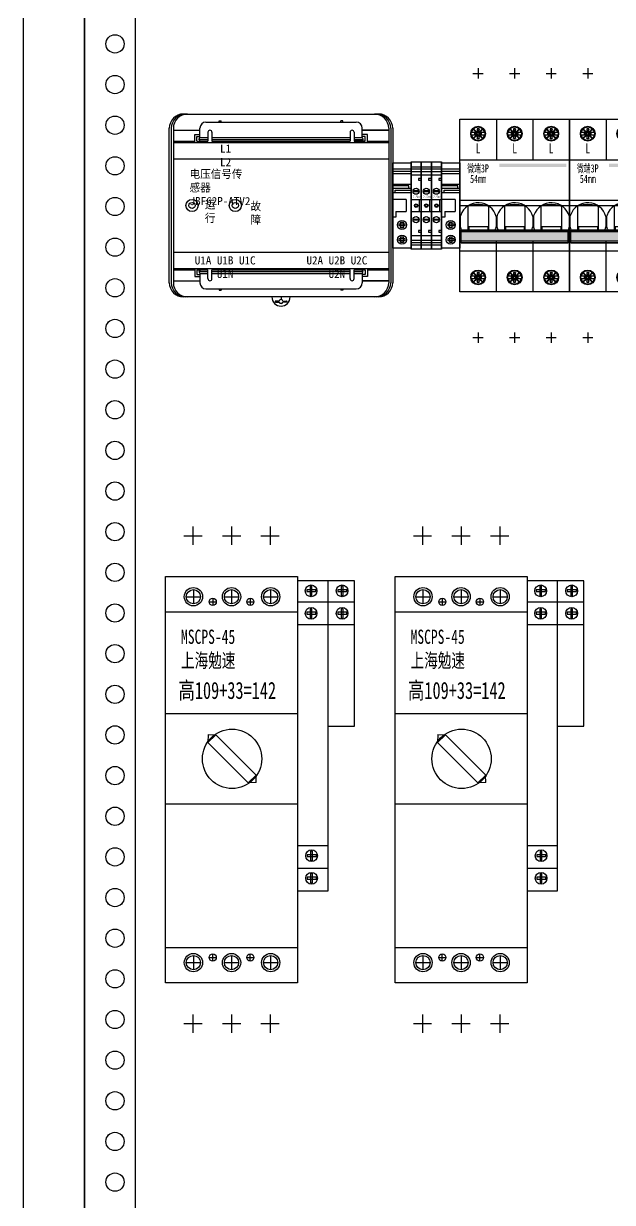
# Model space of a CAD drawing. Extents: x 1629190 to 1629790, y 398012 to 400212.
# Drawn here: x 1629190 to 1629480, y 398597 to 399177 of the extents above; entities that cross this region are included whole.
import ezdxf
from ezdxf.enums import TextEntityAlignment as Align

# ---------------------------------------------------------------- set-up
doc = ezdxf.new("R2010")
doc.units = 0
doc.header["$MEASUREMENT"] = 0
for name, color, linetype in [('EQUIP-插座', 3, 'Continuous'), ('LY-JS-BJ', 7, 'Continuous'), ('LY-JS-YQJ', 7, 'Continuous'), ('布置图', 20, 'Continuous'), ('注释', 1, 'Continuous')]:
    doc.layers.add(name, color=color, linetype=linetype)
doc.layers.add('LY-二次控制图', color=7, linetype='Continuous', lineweight=18)
doc.styles.add('-宋体', font='', dxfattribs={"width": 0.65})
doc.styles.add('LY-SJ-元器件', font='', dxfattribs={"width": 0.6, "height": 4})
doc.styles.get('-宋体').set_extended_font_data('NSimSun')
doc.styles.get('LY-SJ-元器件').set_extended_font_data('SimSun')

# ---------------------------------------------------------------- blocks, each defined once
blk = doc.blocks.new('A$C621cb95d')
at = {"color": 0}
for p, q in [((93, -2.25), (65, -2.25)), ((10.25, -10), (17.25, -10)), ((13.75, -6.5), (13.75, -13.5)), ((29, -10), (36, -10)), ((32.5, -6.5), (32.5, -13.5)), ((48.25, -10), (55.25, -10)), ((51.75, -6.5), (51.75, -13.5)), ((65, -12.5), (93, -12.5)), ((0, -17.5), (65, -17.5)), ((65, -23.58), (93, -23.58)), ((0, -67.5), (65, -67.5)), ((21.04, -77.83), (20.87, -81.76)), ((21.04, -77.83), (24.76, -77.87)), ((44.67, -101.44), (44.6, -97.71)), ((44.67, -101.44), (40.74, -101.63)), ((65, -112), (0, -112)), ((65, -132.31), (80, -132.31)), ((65, -143.49), (80, -143.49)), ((0, -182.5), (65, -182.5)), ((10.25, -190), (17.25, -190)), ((13.75, -186.5), (13.75, -193.5)), ((29, -190), (36, -190)), ((32.5, -186.5), (32.5, -193.5)), ((48.25, -190), (55.25, -190)), ((51.75, -186.5), (51.75, -193.5))]:
    blk.add_line(p, q, dxfattribs=at)
at = {"color": 1}
for p, q in [((23.25, -10.9), (23.25, -14.1)), ((41.75, -10.9), (41.75, -14.1)), ((21.65, -12.5), (24.85, -12.5)), ((40.15, -12.5), (43.35, -12.5)), ((21.65, -187.5), (24.85, -187.5)), ((23.25, -189.1), (23.25, -185.9)), ((40.15, -187.5), (43.35, -187.5)), ((41.75, -189.1), (41.75, -185.9))]:
    blk.add_line(p, q, dxfattribs=at)
at = {"color": 0}
for points in [[(0, 0), (65, 0), (65, -200), (0, -200)], [(72.11, -9.39), (72.11, -4.81), (71.22, -4.81), (71.22, -9.39)], [(87.38, -9.39), (87.38, -4.81), (86.48, -4.81), (86.48, -9.39)], [(69.5, -7.47), (74.07, -7.47), (74.07, -6.58), (69.5, -6.58)], [(84.76, -7.47), (89.33, -7.47), (89.33, -6.58), (84.76, -6.58)], [(72.11, -20.46), (72.11, -15.89), (71.22, -15.89), (71.22, -20.46)], [(87.38, -20.46), (87.38, -15.89), (86.48, -15.89), (86.48, -20.46)], [(69.5, -18.55), (74.07, -18.55), (74.07, -17.66), (69.5, -17.66)], [(84.76, -18.55), (89.33, -18.55), (89.33, -17.66), (84.76, -17.66)], [(24.76, -77.87), (44.63, -97.74), (40.74, -101.63), (20.87, -81.76)], [(69.72, -137.81), (74.29, -137.81), (74.29, -136.91), (69.72, -136.91)], [(72.33, -139.72), (72.33, -135.15), (71.44, -135.15), (71.44, -139.72)], [(69.72, -148.88), (74.29, -148.88), (74.29, -147.99), (69.72, -147.99)], [(72.33, -150.79), (72.33, -146.22), (71.44, -146.22), (71.44, -150.79)]]:
    blk.add_lwpolyline(points, close=True, dxfattribs=at)
for points in [[(65, -154.68), (80, -154.68), (80, -2.25)], [(80, -73.75), (93, -73.75), (93, -2.25)]]:
    blk.add_lwpolyline(points, dxfattribs=at)
for centre, radius in [((13.75, -10), 4.5), ((32.5, -10), 4.5), ((51.75, -10), 4.5), ((71.68, -7.1), 2.89), ((86.94, -7.1), 2.89), ((13.75, -10), 3.5), ((32.5, -10), 3.5), ((51.75, -10), 3.5), ((71.68, -18.18), 2.89), ((86.94, -18.18), 2.89), ((32.75, -89.75), 14.59), ((71.9, -137.43), 2.89), ((71.9, -148.51), 2.89), ((13.75, -190), 4.5), ((32.5, -190), 4.5), ((51.75, -190), 4.5), ((13.75, -190), 3.5), ((32.5, -190), 3.5), ((51.75, -190), 3.5)]:
    blk.add_circle(centre, radius, dxfattribs=at)
at = {"layer": 'EQUIP-插座', "color": 1}
for p, q in [((13.5, 24.5), (13.5, 15.5)), ((32.5, 24.5), (32.5, 15.5)), ((51.5, 24.5), (51.5, 15.5)), ((9, 20), (18, 20)), ((28, 20), (37, 20)), ((47, 20), (56, 20)), ((9, -220), (18, -220)), ((13.5, -215.5), (13.5, -224.5)), ((28, -220), (37, -220)), ((32.5, -215.5), (32.5, -224.5)), ((47, -220), (56, -220)), ((51.5, -215.5), (51.5, -224.5))]:
    blk.add_line(p, q, dxfattribs=at)
at = {"layer": 'EQUIP-插座', "color": 4}
for centre in [(23.25, -12.5), (41.75, -12.5), (23.25, -187.5), (41.75, -187.5)]:
    blk.add_circle(centre, 1.75, dxfattribs=at)
at = {"color": 1, "style": '-宋体', "width": 0.7}
for s, height, p in [('MSCPS-45', 7, (7.64, -33.19)), ('上海勉速', 7, (7.64, -44.85)), ('高109+33=142', 8.4, (6.41, -60.28))]:
    blk.add_text(s, height=height, dxfattribs=at).set_placement(p)
blk = doc.blocks.new('KB0-MSCPS-45上海勉速-2024.1')
at = {"layer": '注释', "color": 6}
for centre in [(23.25, 192.5), (41.75, 192.5), (23.25, 17.5), (41.75, 17.5)]:
    blk.add_circle(centre, 1.75, dxfattribs=at)
at = {"color": 0}
blk.add_blockref('A$C621cb95d', (0, 205), dxfattribs=at)
blk = doc.blocks.new('端子堵头')
at = {"layer": 'LY-JS-YQJ'}
for p, q in [((0, 39.03), (9, 39.03)), ((0, 37.96), (9, 37.96)), ((0, 36.73), (9, 36.73)), ((0, 35), (0, 24)), ((9, 35), (9, 24)), ((0, 31.48), (9, 31.48)), ((7.97, 30.59), (0, 30.59)), ((0, 29.53), (9, 29.53)), ((7.97, 29.53), (7.97, 30.59)), ((9, 34.58), (9, 33.47)), ((0, 27.32), (9, 27.32)), ((6.66, 24), (0, 24)), ((1.25, 27.32), (1.25, 28.56)), ((1.25, 28.56), (9, 28.56)), ((6.66, 24), (6.66, 18)), ((1.59, 18), (1.59, 15.27)), ((1.59, 18), (6.66, 18)), ((1.59, 15.27), (0, 15.27))]:
    blk.add_line(p, q, dxfattribs=at)
for points in [[(0, 42), (9, 42), (9, 0), (0, 0)], [(3.2, 12.05), (6.01, 12.05), (6.01, 10.99), (3.2, 10.99)], [(5.06, 12.84), (5.06, 10.03), (3.99, 10.03), (3.99, 12.84)], [(3.2, 4.76), (6.01, 4.76), (6.01, 3.69), (3.2, 3.69)], [(5.13, 5.6), (5.13, 2.79), (4.06, 2.79), (4.06, 5.6)]]:
    blk.add_lwpolyline(points, close=True, dxfattribs=at)
for centre in [(4.54, 11.43), (4.54, 4.14)]:
    blk.add_circle(centre, 2.23, dxfattribs=at)
blk = doc.blocks.new('A$C63FD753C')
at = {"layer": 'LY-JS-YQJ'}
for p, q in [((9, 19.03), (14, 19.03)), ((9, 17.96), (14, 17.96)), ((14, 19.03), (19, 19.03)), ((14, 17.96), (19, 17.96)), ((9, 16.73), (14, 16.73)), ((14, 13.21), (12.66, 13.21)), ((12.66, 13.21), (12.66, 12.43)), ((12.66, 12.43), (14, 12.43)), ((14, 16.73), (19, 16.73)), ((19, 13.21), (17.66, 13.21)), ((17.66, 13.21), (17.66, 12.43)), ((17.66, 12.43), (19, 12.43)), ((9, 3), (14, 3)), ((13.07, 3), (13.07, -3)), ((14, 3), (19, 3)), ((18.07, 3), (18.07, -3)), ((9, -3), (14, -3)), ((14, -3), (19, -3)), ((9, -17.12), (14, -17.12)), ((14, -12.33), (12.66, -12.33)), ((12.66, -12.33), (12.66, -13.11)), ((12.66, -13.11), (14, -13.11)), ((14, -17.12), (19, -17.12)), ((19, -12.33), (17.66, -12.33)), ((17.66, -12.33), (17.66, -13.11)), ((17.66, -13.11), (19, -13.11)), ((9, -18.19), (14, -18.19)), ((9, -19.42), (14, -19.42)), ((14, -18.19), (19, -18.19)), ((14, -19.42), (19, -19.42))]:
    blk.add_line(p, q, dxfattribs=at)
at = {"layer": 'LY-JS-YQJ', "color": 30, "true_color": 0xf8991e}
for p, q in [((19, 19.03), (24, 19.03)), ((19, 17.96), (24, 17.96)), ((19, 16.73), (24, 16.73)), ((19, 12.43), (19, 11.32)), ((24, 13.21), (22.66, 13.21)), ((22.66, 13.21), (22.66, 12.43)), ((22.66, 12.43), (24, 12.43)), ((24, 12.43), (24, 11.32)), ((19, 3), (24, 3)), ((23.07, 3), (23.07, -3)), ((19, -3), (24, -3)), ((19, -17.12), (24, -17.12)), ((24, -12.33), (22.66, -12.33)), ((22.66, -12.33), (22.66, -13.11)), ((22.66, -13.11), (24, -13.11)), ((19, -18.19), (24, -18.19)), ((19, -19.42), (24, -19.42))]:
    blk.add_line(p, q, dxfattribs=at)
at = {"layer": 'LY-JS-YQJ'}
for points in [[(9, 21.5), (14, 21.5), (14, -21.5), (9, -21.5)], [(14, 21.5), (19, 21.5), (19, -21.5), (14, -21.5)], [(9, 15), (14, 15), (14, -15), (9, -15)], [(14, 15), (19, 15), (19, -15), (14, -15)], [(10.47, 7.3), (12.53, 7.3), (12.53, 6.79), (10.47, 6.79)], [(15.47, 7.3), (17.53, 7.3), (17.53, 6.79), (15.47, 6.79)], [(10.47, -6.71), (12.53, -6.71), (12.53, -7.23), (10.47, -7.23)], [(15.47, -6.71), (17.53, -6.71), (17.53, -7.23), (15.47, -7.23)]]:
    blk.add_lwpolyline(points, close=True, dxfattribs=at)
at = {"layer": 'LY-JS-YQJ', "color": 30, "true_color": 0xf8991e}
for points in [[(19, 21.5), (24, 21.5), (24, -21.5), (19, -21.5)], [(19, 15), (24, 15), (24, -15), (19, -15)], [(20.47, 7.3), (22.53, 7.3), (22.53, 6.79), (20.47, 6.79)], [(20.47, -6.71), (22.53, -6.71), (22.53, -7.23), (20.47, -7.23)]]:
    blk.add_lwpolyline(points, close=True, dxfattribs=at)
at = {"layer": 'LY-JS-YQJ'}
for centre, radius in [((11.5, 7), 1.5), ((16.5, 7), 1.5), ((11.52, -0.08), 0.879), ((11.52, -0.08), 0.879), ((11.52, -0.08), 0.59), ((16.52, -0.08), 0.879), ((16.52, -0.08), 0.879), ((16.52, -0.08), 0.59), ((11.5, -7), 1.5), ((16.5, -7), 1.5)]:
    blk.add_circle(centre, radius, dxfattribs=at)
at = {"layer": 'LY-JS-YQJ', "color": 30, "true_color": 0xf8991e}
for centre, radius in [((21.5, 7), 1.5), ((21.52, -0.08), 0.879), ((21.52, -0.08), 0.879), ((21.52, -0.08), 0.59), ((21.5, -7), 1.5)]:
    blk.add_circle(centre, radius, dxfattribs=at)
at = {"layer": 'LY-JS-YQJ', "lineweight": -3}
for p in [(0, -21), (24, -21)]:
    blk.add_blockref('端子堵头', p, dxfattribs=at)
at = {"layer": 'LY-JS-YQJ', "char_height": 1, "width": 2.5692, "attachment_point": 1}
for insert in [(9.91, 4.81), (14.91, 4.81)]:
    blk.add_mtext('2.5mm', dxfattribs=dict(at, insert=insert))
at = {"layer": 'LY-JS-YQJ', "color": 30, "true_color": 0xf8991e, "insert": (19.91, 4.81), "char_height": 1, "width": 2.5692, "attachment_point": 1}
blk.add_mtext('2.5mm', dxfattribs=at)
blk = doc.blocks.new('JBF62P-ATV2')
for p, q in [((7, 45), (103, 45)), ((18.07, 41), (92, 41)), ((24.5, 41.6), (25.5, 41.6)), ((24.5, 41), (24.5, 41.6)), ((24.5, 41.1), (25.5, 41.1)), ((24.5, 41), (24.5, 41.1)), ((25.5, 41), (25.5, 41.6)), ((25.5, 41), (25.5, 41.1)), ((85.5, 41.6), (84.5, 41.6)), ((84.5, 41), (84.5, 41.6)), ((85.5, 41), (85.5, 41.6)), ((0, -38), (0, 38)), ((1, 38), (1, -38)), ((2, 38), (2, -38)), ((2.07, 37), (15.07, 37)), ((2.07, 37), (15.07, 37)), ((12.5, 31), (12.5, 35)), ((12.5, 35), (15.07, 35)), ((15.07, 33.5), (15.07, 38)), ((19, 36), (19, 31.7)), ((21, 36), (21, 31.7)), ((89, 36), (89, 31.7)), ((91, 36), (91, 31.7)), ((97.5, 35), (94.93, 35)), ((95, 33.5), (95, 38)), ((95, 37), (108, 37)), ((108, 37), (95, 37)), ((97.5, 31), (97.5, 35)), ((108, 38), (108, -38)), ((109, 38), (109, -38)), ((110, 38), (110, -38)), ((2, 31.7), (12.5, 31.7)), ((2, 31), (108, 31)), ((13.5, 34), (15.07, 34)), ((13.5, 31.7), (13.5, 34)), ((13.5, 31.7), (19, 31.7)), ((14.57, 32.4), (15.07, 33.5)), ((15.07, 32.4), (14.57, 32.4)), ((15, 31), (15, 32.4)), ((15.07, 33.5), (19, 33.5)), ((15.07, 32.4), (19, 32.4)), ((21, 33.5), (89, 33.5)), ((21, 32.4), (89, 32.4)), ((21, 31.7), (89, 31.7)), ((91, 33.5), (95, 33.5)), ((91, 32.4), (95.5, 32.4)), ((91, 31.7), (96.5, 31.7)), ((96.5, 31.7), (91, 31.7)), ((96.5, 34), (94.93, 34)), ((95, 33.5), (95.5, 32.4)), ((95, 31), (95, 32.4)), ((96.5, 31.7), (96.5, 34)), ((97.5, 31.7), (108, 31.7)), ((2, 23), (108, 23)), ((2, -23), (108, -23)), ((2, -31), (108, -31)), ((2, -31.7), (12.5, -31.7)), ((12.5, -31), (12.5, -35)), ((13.5, -31.7), (19, -31.7)), ((13.5, -31.7), (13.5, -34)), ((13.5, -34), (15.07, -34)), ((15.07, -32.4), (14.57, -32.4)), ((14.57, -32.4), (15.07, -33.5)), ((15, -31), (15, -32.4)), ((15.07, -32.4), (19, -32.4)), ((15.07, -33.5), (19, -33.5)), ((15.07, -33.5), (15.07, -38)), ((19, -36), (19, -31.7)), ((21, -36), (21, -31.7)), ((21, -31.7), (89, -31.7)), ((21, -32.4), (89, -32.4)), ((21, -33.5), (89, -33.5)), ((89, -36), (89, -31.7)), ((96.5, -31.7), (91, -31.7)), ((91, -36), (91, -31.7)), ((91, -31.7), (96.5, -31.7)), ((91, -32.4), (95.5, -32.4)), ((91, -33.5), (95, -33.5)), ((96.5, -34), (94.93, -34)), ((95, -31), (95, -32.4)), ((95, -33.5), (95.5, -32.4)), ((95, -33.5), (95, -38)), ((96.5, -31.7), (96.5, -34)), ((97.5, -31), (97.5, -35)), ((97.5, -31.7), (108, -31.7)), ((2.07, -37), (15.07, -37)), ((2.07, -37), (15.07, -37)), ((12.5, -35), (15.07, -35)), ((97.5, -35), (94.93, -35)), ((108, -37), (95, -37)), ((95, -37), (108, -37)), ((103, -45), (7, -45)), ((18.07, -41), (92, -41)), ((24.5, -41), (24.5, -41.6)), ((24.5, -41.6), (25.5, -41.6)), ((25.5, -41), (25.5, -41.6)), ((55, -45), (55, -46.25)), ((84.5, -41), (84.5, -41.6)), ((85.5, -41.6), (84.5, -41.6)), ((85.5, -41), (85.5, -41.6)), ((54.03, -47), (52.3, -47)), ((52.3, -47.5), (54.03, -47.5)), ((55.97, -47), (57.7, -47)), ((57.7, -47.5), (55.97, -47.5))]:
    blk.add_line(p, q)
for centre, radius in [((11.2, 0), 3), ((11.2, 0), 1.5), ((32.5, 0), 3), ((32.5, 0), 1.5)]:
    blk.add_circle(centre, radius)
for centre, radius, start, end in [((7, 38), 7, 90, 180), ((8, 38), 7, 90, 180), ((9, 38), 7, 90, 180), ((18.07, 38), 3, 90, 180), ((92, 38), 3, 0, 90), ((101, 38), 7, 0, 90), ((102, 38), 7, 0, 90), ((103, 38), 7, 0, 90), ((20, 36), 1, 0, 180), ((90, 36), 1, 0, 180), ((7, -38), 7, 180, 270), ((8, -38), 7, 180, 270), ((9, -38), 7, 180, 270), ((18.07, -38), 3, 180, 270), ((20, -36), 1, 180, 0), ((90, -36), 1, 180, 0), ((92, -38), 3, 270, 0), ((101, -38), 7, 270, 0), ((102, -38), 7, 270, 0), ((103, -38), 7, 270, 0), ((55, -45), 4.5, 180, 0), ((55, -47.25), 1, 14.47751, 165.52249), ((55, -47.25), 1, 14.47751, 165.52249), ((55, -47.25), 1, 14.47751, 165.52249), ((52.3, -47.25), 0.25, 90, 270), ((55, -47.25), 1, 194.47751, 345.52249), ((55, -47.25), 1, 270, 345.52249), ((55, -47.25), 1, 270, 345.52249), ((57.7, -47.25), 0.25, 270, 90)]:
    blk.add_arc(centre, radius, start, end)
at = {"char_height": 4}
for s, width, insert, attachment_point in [('L1    L2', 20, (25, 30), 1), ('电压信号传感器\\PJBF62P-ATV2', 27.5, (10, 17.5), 1), ('运行', 7.5, (17.5, 2.5), 1), ('故障', 7.5, (40, 1.63), 1), ('\\pxqc;U1A U1B U1C U1N', 35, (10, -25), 1), ('\\pxqc;U2A U2B U2C U2N', 35, (100, -25), 3)]:
    blk.add_mtext_dynamic_manual_height_columns(s, width=width, gutter_width=12.5, heights=[0], dxfattribs=dict(at, insert=insert, attachment_point=attachment_point))
blk = doc.blocks.new('微端3P-54mm-2022.1')
h = blk.add_hatch(color=3)
h.dxf.hatch_style = 1
h.paths.add_polyline_path([(52.5, 19), (52.5, 20.5), (19.5, 20.5), (19.5, 19)])
h = blk.add_hatch(color=0)
h.dxf.hatch_style = 1
h.paths.add_polyline_path([(53.3, -17.47), (53.3, -12.97), (0.7, -12.97), (0.7, -17.47)])
at = {"color": 1}
for p, q in [((6.5, 65), (11.5, 65)), ((9, 67.5), (9, 62.5)), ((24.5, 65), (29.5, 65)), ((27, 67.5), (27, 62.5)), ((42.5, 65), (47.5, 65)), ((45, 67.5), (45, 62.5)), ((0, 0), (54, 0)), ((9, -62.5), (9, -67.5)), ((27, -62.5), (27, -67.5)), ((45, -62.5), (45, -67.5)), ((6.5, -65), (11.5, -65)), ((24.5, -65), (29.5, -65)), ((42.5, -65), (47.5, -65))]:
    blk.add_line(p, q, dxfattribs=at)
at = {"color": 0}
for p, q in [((0, -42.5), (0, 42.5)), ((0, 42.5), (54, 42.5)), ((18, 42.5), (18, 22.5)), ((36, 42.5), (36, 22.5)), ((54, 42.5), (54, -42.5)), ((0, 22.5), (54, 22.5)), ((54, 2.5), (0, 2.5)), ((54, -22.5), (0, -22.5)), ((18, -42.5), (18, -17.47)), ((36, -17.47), (36, -42.5)), ((54, -42.5), (0, -42.5))]:
    blk.add_line(p, q, dxfattribs=at)
at = {"color": 0, "linetype": 'Continuous', "lineweight": 25}
for p, q in [((7.95, 35.91), (5.59, 35.91)), ((6.7, 37.82), (6.49, 37.61)), ((6.49, 37.61), (6.6, 37.5)), ((6.6, 37.5), (8.15, 35.95)), ((6.81, 37.71), (6.7, 37.82)), ((8.39, 36.13), (6.81, 37.71)), ((7.25, 35.91), (7.25, 34.71)), ((7.25, 35.91), (8, 35.46)), ((7.25, 34.71), (8, 35.16)), ((8, 35.46), (8, 35.16)), ((8.25, 35.46), (8, 35.46)), ((8, 35.16), (8.25, 35.16)), ((8.5, 37.66), (8.5, 36.46)), ((8.5, 37.66), (8.85, 36.31)), ((9.5, 37.66), (8.5, 37.66)), ((8.5, 36.46), (8.85, 35.96)), ((9.15, 36.31), (8.85, 36.31)), ((8.85, 36.31), (8.85, 35.96)), ((9.5, 37.66), (9.15, 36.31)), ((9.5, 36.46), (9.15, 35.96)), ((9.15, 35.96), (9.15, 36.31)), ((9.5, 36.46), (9.5, 37.66)), ((11.19, 37.71), (9.61, 36.13)), ((10, 35.46), (9.75, 35.46)), ((9.75, 35.16), (10, 35.16)), ((9.85, 35.95), (11.4, 37.5)), ((10.75, 35.91), (10, 35.46)), ((10, 35.16), (10, 35.46)), ((10.75, 34.71), (10, 35.16)), ((12.42, 35.91), (10.05, 35.91)), ((10.75, 34.71), (10.75, 35.91)), ((11.3, 37.82), (11.19, 37.71)), ((11.51, 37.61), (11.3, 37.82)), ((11.4, 37.5), (11.51, 37.61)), ((25.95, 35.91), (23.59, 35.91)), ((24.7, 37.82), (24.49, 37.61)), ((24.49, 37.61), (24.6, 37.5)), ((24.6, 37.5), (26.15, 35.95)), ((24.81, 37.71), (24.7, 37.82)), ((26.39, 36.13), (24.81, 37.71)), ((25.25, 35.91), (25.25, 34.71)), ((25.25, 35.91), (26, 35.46)), ((25.25, 34.71), (26, 35.16)), ((26, 35.46), (26, 35.16)), ((26.25, 35.46), (26, 35.46)), ((26, 35.16), (26.25, 35.16)), ((27.5, 37.66), (26.5, 37.66)), ((26.5, 37.66), (26.5, 36.46)), ((26.5, 37.66), (26.85, 36.31)), ((26.5, 36.46), (26.85, 35.96)), ((26.85, 36.31), (26.85, 35.96)), ((27.15, 36.31), (26.85, 36.31)), ((27.5, 37.66), (27.15, 36.31)), ((27.5, 36.46), (27.15, 35.96)), ((27.15, 35.96), (27.15, 36.31)), ((27.5, 36.46), (27.5, 37.66)), ((29.19, 37.71), (27.61, 36.13)), ((28, 35.46), (27.75, 35.46)), ((27.75, 35.16), (28, 35.16)), ((27.85, 35.95), (29.4, 37.5)), ((28.75, 35.91), (28, 35.46)), ((28, 35.16), (28, 35.46)), ((28.75, 34.71), (28, 35.16)), ((30.42, 35.91), (28.05, 35.91)), ((28.75, 34.71), (28.75, 35.91)), ((29.3, 37.82), (29.19, 37.71)), ((29.51, 37.61), (29.3, 37.82)), ((29.4, 37.5), (29.51, 37.61)), ((43.95, 35.91), (41.59, 35.91)), ((42.7, 37.82), (42.49, 37.61)), ((42.49, 37.61), (42.6, 37.5)), ((42.6, 37.5), (44.15, 35.95)), ((42.81, 37.71), (42.7, 37.82)), ((44.39, 36.13), (42.81, 37.71)), ((43.25, 35.91), (43.25, 34.71)), ((43.25, 35.91), (44, 35.46)), ((43.25, 34.71), (44, 35.16)), ((44, 35.46), (44, 35.16)), ((44.25, 35.46), (44, 35.46)), ((44, 35.16), (44.25, 35.16)), ((44.5, 37.66), (44.85, 36.31)), ((45.5, 37.66), (44.5, 37.66)), ((44.5, 37.66), (44.5, 36.46)), ((44.5, 36.46), (44.85, 35.96)), ((44.85, 36.31), (44.85, 35.96)), ((45.15, 36.31), (44.85, 36.31)), ((45.5, 37.66), (45.15, 36.31)), ((45.5, 36.46), (45.15, 35.96)), ((45.15, 35.96), (45.15, 36.31)), ((45.5, 36.46), (45.5, 37.66)), ((47.19, 37.71), (45.61, 36.13)), ((46, 35.46), (45.75, 35.46)), ((45.75, 35.16), (46, 35.16)), ((45.85, 35.95), (47.4, 37.5)), ((46.75, 35.91), (46, 35.46)), ((46, 35.16), (46, 35.46)), ((46.75, 34.71), (46, 35.16)), ((48.42, 35.91), (46.05, 35.91)), ((46.75, 34.71), (46.75, 35.91)), ((47.3, 37.82), (47.19, 37.71)), ((47.51, 37.61), (47.3, 37.82)), ((47.4, 37.5), (47.51, 37.61)), ((5.58, 34.71), (7.95, 34.71)), ((6.6, 33.12), (6.49, 33.01)), ((6.49, 33.01), (6.7, 32.8)), ((8.15, 34.67), (6.6, 33.12)), ((6.7, 32.8), (6.81, 32.91)), ((6.81, 32.91), (8.39, 34.49)), ((8.5, 34.16), (8.85, 34.65)), ((8.5, 32.96), (8.85, 34.31)), ((8.5, 34.16), (8.5, 32.96)), ((8.5, 32.96), (9.5, 32.96)), ((8.85, 34.65), (8.85, 34.31)), ((8.85, 34.31), (9.15, 34.31)), ((9, 31.81), (9, 32.06)), ((9.5, 34.16), (9.15, 34.66)), ((9.15, 34.31), (9.15, 34.66)), ((9.15, 34.31), (9.5, 32.96)), ((9.5, 32.96), (9.5, 34.16)), ((9.61, 34.49), (11.19, 32.91)), ((11.4, 33.12), (9.85, 34.67)), ((10.05, 34.71), (12.41, 34.71)), ((11.19, 32.91), (11.3, 32.8)), ((11.3, 32.8), (11.51, 33.01)), ((11.51, 33.01), (11.4, 33.12)), ((23.58, 34.71), (25.95, 34.71)), ((24.6, 33.12), (24.49, 33.01)), ((24.49, 33.01), (24.7, 32.8)), ((26.15, 34.67), (24.6, 33.12)), ((24.7, 32.8), (24.81, 32.91)), ((24.81, 32.91), (26.39, 34.49)), ((26.5, 34.16), (26.85, 34.65)), ((26.5, 32.96), (26.85, 34.31)), ((26.5, 34.16), (26.5, 32.96)), ((26.5, 32.96), (27.5, 32.96)), ((26.85, 34.65), (26.85, 34.31)), ((26.85, 34.31), (27.15, 34.31)), ((27, 31.81), (27, 32.06)), ((27.15, 34.31), (27.15, 34.66)), ((27.5, 34.16), (27.15, 34.66)), ((27.15, 34.31), (27.5, 32.96)), ((27.5, 32.96), (27.5, 34.16)), ((27.61, 34.49), (29.19, 32.91)), ((29.4, 33.12), (27.85, 34.67)), ((28.05, 34.71), (30.41, 34.71)), ((29.19, 32.91), (29.3, 32.8)), ((29.3, 32.8), (29.51, 33.01)), ((29.51, 33.01), (29.4, 33.12)), ((41.58, 34.71), (43.95, 34.71)), ((42.6, 33.12), (42.49, 33.01)), ((42.49, 33.01), (42.7, 32.8)), ((44.15, 34.67), (42.6, 33.12)), ((42.7, 32.8), (42.81, 32.91)), ((42.81, 32.91), (44.39, 34.49)), ((44.5, 34.16), (44.85, 34.65)), ((44.5, 32.96), (44.85, 34.31)), ((44.5, 34.16), (44.5, 32.96)), ((44.5, 32.96), (45.5, 32.96)), ((44.85, 34.65), (44.85, 34.31)), ((44.85, 34.31), (45.15, 34.31)), ((45, 31.81), (45, 32.06)), ((45.15, 34.31), (45.15, 34.66)), ((45.5, 34.16), (45.15, 34.66)), ((45.15, 34.31), (45.5, 32.96)), ((45.5, 32.96), (45.5, 34.16)), ((45.61, 34.49), (47.19, 32.91)), ((47.4, 33.12), (45.85, 34.67)), ((46.05, 34.71), (48.41, 34.71)), ((47.19, 32.91), (47.3, 32.8)), ((47.3, 32.8), (47.51, 33.01)), ((47.51, 33.01), (47.4, 33.12)), ((0.25, -5.47), (0.25, -10.49)), ((4.1, -12.22), (4.1, -0.35)), ((14.1, -0.35), (14.1, -12.22)), ((17.95, -5.47), (17.95, -10.49)), ((18.25, -5.47), (18.25, -10.49)), ((22.1, -12.22), (22.1, -0.35)), ((32.1, -0.35), (32.1, -12.22)), ((35.95, -5.47), (35.95, -10.49)), ((36.25, -5.47), (36.25, -10.49)), ((40.1, -12.22), (40.1, -0.35)), ((50.1, -0.35), (50.1, -12.22)), ((53.95, -5.47), (53.95, -10.49)), ((4.45, -10.38), (4.45, -12.22)), ((4.45, -10.38), (13.75, -10.38)), ((13.75, -10.38), (13.75, -12.22)), ((22.45, -10.38), (22.45, -12.22)), ((22.45, -10.38), (31.75, -10.38)), ((31.75, -10.38), (31.75, -12.22)), ((40.45, -10.38), (40.45, -12.22)), ((40.45, -10.38), (49.75, -10.38)), ((49.75, -10.38), (49.75, -12.22)), ((53.3, -12.22), (0.7, -12.22)), ((0.7, -18.44), (0.7, -12.22)), ((53.3, -12.44), (0.7, -12.44)), ((53.3, -12.97), (0.7, -12.97)), ((53.3, -18.44), (53.3, -12.22)), ((0.7, -17.47), (53.3, -17.47)), ((0.7, -18.13), (53.3, -18.13)), ((0.7, -18.44), (53.3, -18.44)), ((7.95, -34.8), (5.59, -34.8)), ((6.7, -32.89), (6.49, -33.1)), ((6.49, -33.1), (6.6, -33.21)), ((6.6, -33.21), (8.15, -34.76)), ((6.81, -33), (6.7, -32.89)), ((8.39, -34.58), (6.81, -33)), ((7.25, -34.8), (7.25, -36)), ((7.25, -34.8), (8, -35.25)), ((8.5, -33.05), (8.85, -34.4)), ((9.5, -33.05), (8.5, -33.05)), ((8.5, -33.05), (8.5, -34.25)), ((8.5, -34.25), (8.85, -34.75)), ((9.15, -34.4), (8.85, -34.4)), ((8.85, -34.4), (8.85, -34.75)), ((9.5, -33.05), (9.15, -34.4)), ((9.5, -34.25), (9.15, -34.75)), ((9.15, -34.75), (9.15, -34.4)), ((9.5, -34.25), (9.5, -33.05)), ((11.19, -33), (9.61, -34.58)), ((9.85, -34.76), (11.4, -33.21)), ((10.75, -34.8), (10, -35.25)), ((12.42, -34.8), (10.05, -34.8)), ((10.75, -36), (10.75, -34.8)), ((11.3, -32.89), (11.19, -33)), ((11.51, -33.1), (11.3, -32.89)), ((11.4, -33.21), (11.51, -33.1)), ((25.95, -34.8), (23.59, -34.8)), ((24.7, -32.89), (24.49, -33.1)), ((24.49, -33.1), (24.6, -33.21)), ((24.6, -33.21), (26.15, -34.76)), ((24.81, -33), (24.7, -32.89)), ((26.39, -34.58), (24.81, -33)), ((25.25, -34.8), (25.25, -36)), ((25.25, -34.8), (26, -35.25)), ((26.5, -33.05), (26.5, -34.25)), ((27.5, -33.05), (26.5, -33.05)), ((26.5, -33.05), (26.85, -34.4)), ((26.5, -34.25), (26.85, -34.75)), ((27.15, -34.4), (26.85, -34.4)), ((26.85, -34.4), (26.85, -34.75)), ((27.5, -33.05), (27.15, -34.4)), ((27.5, -34.25), (27.15, -34.75)), ((27.15, -34.75), (27.15, -34.4)), ((27.5, -34.25), (27.5, -33.05)), ((29.19, -33), (27.61, -34.58)), ((27.85, -34.76), (29.4, -33.21)), ((28.75, -34.8), (28, -35.25)), ((30.42, -34.8), (28.05, -34.8)), ((28.75, -36), (28.75, -34.8)), ((29.3, -32.89), (29.19, -33)), ((29.51, -33.1), (29.3, -32.89)), ((29.4, -33.21), (29.51, -33.1)), ((43.95, -34.8), (41.59, -34.8)), ((42.7, -32.89), (42.49, -33.1)), ((42.49, -33.1), (42.6, -33.21)), ((42.6, -33.21), (44.15, -34.76)), ((42.81, -33), (42.7, -32.89)), ((44.39, -34.58), (42.81, -33)), ((43.25, -34.8), (44, -35.25)), ((43.25, -34.8), (43.25, -36)), ((44.5, -33.05), (44.85, -34.4)), ((45.5, -33.05), (44.5, -33.05)), ((44.5, -33.05), (44.5, -34.25)), ((44.5, -34.25), (44.85, -34.75)), ((44.85, -34.4), (44.85, -34.75)), ((45.15, -34.4), (44.85, -34.4)), ((45.5, -33.05), (45.15, -34.4)), ((45.5, -34.25), (45.15, -34.75)), ((45.15, -34.75), (45.15, -34.4)), ((45.5, -34.25), (45.5, -33.05)), ((47.19, -33), (45.61, -34.58)), ((45.85, -34.76), (47.4, -33.21)), ((46.75, -34.8), (46, -35.25)), ((48.42, -34.8), (46.05, -34.8)), ((46.75, -36), (46.75, -34.8)), ((47.3, -32.89), (47.19, -33)), ((47.51, -33.1), (47.3, -32.89)), ((47.4, -33.21), (47.51, -33.1)), ((5.58, -36), (7.95, -36)), ((6.6, -37.59), (6.49, -37.7)), ((6.49, -37.7), (6.7, -37.91)), ((8.15, -36.04), (6.6, -37.59)), ((6.7, -37.91), (6.81, -37.8)), ((6.81, -37.8), (8.39, -36.22)), ((7.25, -36), (8, -35.55)), ((8, -35.25), (8, -35.55)), ((8.25, -35.25), (8, -35.25)), ((8, -35.55), (8.25, -35.55)), ((8.5, -36.55), (8.85, -36.05)), ((8.5, -37.75), (8.85, -36.4)), ((8.5, -36.55), (8.5, -37.75)), ((8.5, -37.75), (9.5, -37.75)), ((8.85, -36.05), (8.85, -36.4)), ((8.85, -36.4), (9.15, -36.4)), ((9, -38.9), (9, -38.65)), ((9.5, -36.55), (9.15, -36.05)), ((9.15, -36.4), (9.15, -36.05)), ((9.15, -36.4), (9.5, -37.75)), ((9.5, -37.75), (9.5, -36.55)), ((9.61, -36.22), (11.19, -37.8)), ((10, -35.25), (9.75, -35.25)), ((9.75, -35.55), (10, -35.55)), ((11.4, -37.59), (9.85, -36.04)), ((10, -35.55), (10, -35.25)), ((10.75, -36), (10, -35.55)), ((10.05, -36), (12.41, -36)), ((11.19, -37.8), (11.3, -37.91)), ((11.3, -37.91), (11.51, -37.7)), ((11.51, -37.7), (11.4, -37.59)), ((23.58, -36), (25.95, -36)), ((24.6, -37.59), (24.49, -37.7)), ((24.49, -37.7), (24.7, -37.91)), ((26.15, -36.04), (24.6, -37.59)), ((24.7, -37.91), (24.81, -37.8)), ((24.81, -37.8), (26.39, -36.22)), ((25.25, -36), (26, -35.55)), ((26, -35.25), (26, -35.55)), ((26.25, -35.25), (26, -35.25)), ((26, -35.55), (26.25, -35.55)), ((26.5, -36.55), (26.85, -36.05)), ((26.5, -37.75), (26.85, -36.4)), ((26.5, -36.55), (26.5, -37.75)), ((26.5, -37.75), (27.5, -37.75)), ((26.85, -36.05), (26.85, -36.4)), ((26.85, -36.4), (27.15, -36.4)), ((27, -38.9), (27, -38.65)), ((27.15, -36.4), (27.15, -36.05)), ((27.5, -36.55), (27.15, -36.05)), ((27.15, -36.4), (27.5, -37.75)), ((27.5, -37.75), (27.5, -36.55)), ((27.61, -36.22), (29.19, -37.8)), ((28, -35.25), (27.75, -35.25)), ((27.75, -35.55), (28, -35.55)), ((29.4, -37.59), (27.85, -36.04)), ((28, -35.55), (28, -35.25)), ((28.75, -36), (28, -35.55)), ((28.05, -36), (30.41, -36)), ((29.19, -37.8), (29.3, -37.91)), ((29.3, -37.91), (29.51, -37.7)), ((29.51, -37.7), (29.4, -37.59)), ((41.58, -36), (43.95, -36)), ((42.6, -37.59), (42.49, -37.7)), ((42.49, -37.7), (42.7, -37.91)), ((44.15, -36.04), (42.6, -37.59)), ((42.7, -37.91), (42.81, -37.8)), ((42.81, -37.8), (44.39, -36.22)), ((43.25, -36), (44, -35.55)), ((44, -35.25), (44, -35.55)), ((44.25, -35.25), (44, -35.25)), ((44, -35.55), (44.25, -35.55)), ((44.5, -36.55), (44.85, -36.05)), ((44.5, -37.75), (44.85, -36.4)), ((44.5, -36.55), (44.5, -37.75)), ((44.5, -37.75), (45.5, -37.75)), ((44.85, -36.05), (44.85, -36.4)), ((44.85, -36.4), (45.15, -36.4)), ((45, -38.9), (45, -38.65)), ((45.15, -36.4), (45.15, -36.05)), ((45.5, -36.55), (45.15, -36.05)), ((45.15, -36.4), (45.5, -37.75)), ((45.5, -37.75), (45.5, -36.55)), ((45.61, -36.22), (47.19, -37.8)), ((46, -35.25), (45.75, -35.25)), ((45.75, -35.55), (46, -35.55)), ((47.4, -37.59), (45.85, -36.04)), ((46, -35.55), (46, -35.25)), ((46.75, -36), (46, -35.55)), ((46.05, -36), (48.41, -36)), ((47.19, -37.8), (47.3, -37.91)), ((47.3, -37.91), (47.51, -37.7)), ((47.51, -37.7), (47.4, -37.59))]:
    blk.add_line(p, q, dxfattribs=at)
at = {"color": 0}
for centre, radius in [((9, 35.31), 3.64), ((9, 35.31), 3.39), ((27, 35.31), 3.64), ((27, 35.31), 3.39), ((45, 35.31), 3.64), ((45, 35.31), 3.39), ((9, -35.4), 3.64), ((9, -35.4), 3.39), ((27, -35.4), 3.64), ((27, -35.4), 3.39), ((45, -35.4), 3.64), ((45, -35.4), 3.39)]:
    blk.add_circle(centre, radius, dxfattribs=at)
at = {"color": 0, "linetype": 'Continuous', "lineweight": 25}
for centre in [(9, 35.31), (27, 35.31), (45, 35.31), (9, -35.4), (27, -35.4), (45, -35.4)]:
    blk.add_circle(centre, 3.5, dxfattribs=at)
for centre, radius, start, end in [((9, 35.31), 3.25, 137.64536, 169.36129), ((9, 35.31), 3.25, 47.64536, 132.35464), ((7.95, 36.46), 0.552, 270, 359.99998), ((8.06, 37.76), 2.31, 274.68687, 276.01098), ((8.06, 32.85), 2.31, 83.23396, 85.2255), ((8.18, 36.73), 1.27, 275.74089, 278.13724), ((8.23, 34.32), 0.834, 77.87533, 83.34886), ((8.25, 36.21), 0.747, 278.13318, 282.18589), ((8.31, 35.96), 0.494, 282.02026, 298.83602), ((8.3, 34.65), 0.5, 58.0737, 77.8061), ((8.23, 36.09), 0.641, 299.00842, 316.94231), ((8.23, 34.53), 0.636, 37.8376, 58.38348), ((8.33, 36), 0.506, 316.51826, 337.4465), ((8.35, 34.62), 0.49, 22.02904, 37.48553), ((8.03, 36.13), 0.834, 337.60127, 343.05316), ((8.11, 34.52), 0.747, 18.16941, 22.23785), ((6.62, 36.56), 2.31, 342.93882, 344.92276), ((11.38, 36.56), 2.31, 195.07731, 196.40129), ((10.39, 36.26), 1.27, 196.13123, 198.52732), ((9.97, 34.49), 0.834, 157.60127, 163.05316), ((9.89, 36.09), 0.747, 198.52327, 202.57553), ((9.65, 35.99), 0.49, 202.36733, 217.76166), ((9.67, 34.62), 0.506, 136.51826, 157.4465), ((9.77, 36.09), 0.636, 218.11318, 238.57655), ((9.77, 34.53), 0.641, 119.00822, 136.94227), ((9.7, 35.97), 0.5, 238.26897, 257.92195), ((9.69, 34.65), 0.494, 102.02102, 118.83586), ((10.05, 36.46), 0.552, 180, 270), ((9.77, 36.3), 0.834, 257.99032, 263.442), ((9.75, 34.41), 0.747, 98.13424, 102.18669), ((9.82, 33.89), 1.27, 95.74209, 98.13829), ((9.94, 37.76), 2.31, 263.32767, 265.31154), ((9.94, 32.85), 2.31, 94.68813, 96.01216), ((9, 35.31), 3.25, 10.63871, 42.35464), ((27, 35.31), 3.25, 137.64536, 169.36129), ((27, 35.31), 3.25, 47.64536, 132.35464), ((25.95, 36.46), 0.552, 270, 359.99998), ((26.06, 37.76), 2.31, 274.68687, 276.01098), ((26.06, 32.85), 2.31, 83.23396, 85.2255), ((26.18, 36.73), 1.27, 275.74089, 278.13724), ((26.23, 34.32), 0.834, 77.87533, 83.34886), ((26.25, 36.21), 0.747, 278.13318, 282.18589), ((26.31, 35.96), 0.494, 282.02026, 298.83602), ((26.3, 34.65), 0.5, 58.0737, 77.8061), ((26.23, 36.09), 0.641, 299.00842, 316.94231), ((26.23, 34.53), 0.636, 37.8376, 58.38348), ((26.33, 36), 0.506, 316.51826, 337.4465), ((26.35, 34.62), 0.49, 22.02904, 37.48553), ((26.03, 36.13), 0.834, 337.60127, 343.05316), ((26.11, 34.52), 0.747, 18.16941, 22.23785), ((24.62, 36.56), 2.31, 342.93882, 344.92276), ((29.38, 36.56), 2.31, 195.07731, 196.40129), ((28.39, 36.26), 1.27, 196.13123, 198.52732), ((27.97, 34.49), 0.834, 157.60127, 163.05316), ((27.89, 36.09), 0.747, 198.52327, 202.57553), ((27.65, 35.99), 0.49, 202.36733, 217.76166), ((27.67, 34.62), 0.506, 136.51826, 157.4465), ((27.77, 36.09), 0.636, 218.11318, 238.57655), ((27.77, 34.53), 0.641, 119.00822, 136.94227), ((27.7, 35.97), 0.5, 238.26897, 257.92195), ((27.69, 34.65), 0.494, 102.02102, 118.83586), ((28.05, 36.46), 0.552, 180, 270), ((27.77, 36.3), 0.834, 257.99032, 263.442), ((27.75, 34.41), 0.747, 98.13424, 102.18669), ((27.82, 33.89), 1.27, 95.74209, 98.13829), ((27.94, 37.76), 2.31, 263.32767, 265.31154), ((27.94, 32.85), 2.31, 94.68813, 96.01216), ((27, 35.31), 3.25, 10.63871, 42.35464), ((45, 35.31), 3.25, 137.64536, 169.36129), ((45, 35.31), 3.25, 47.64536, 132.35464), ((43.95, 36.46), 0.552, 270, 359.99998), ((44.06, 37.76), 2.31, 274.68687, 276.01098), ((44.06, 32.85), 2.31, 83.23396, 85.2255), ((44.18, 36.73), 1.27, 275.74089, 278.13724), ((44.23, 34.32), 0.834, 77.87533, 83.34886), ((44.25, 36.21), 0.747, 278.13318, 282.18589), ((44.31, 35.96), 0.494, 282.02026, 298.83602), ((44.3, 34.65), 0.5, 58.0737, 77.8061), ((44.23, 36.09), 0.641, 299.00842, 316.94231), ((44.23, 34.53), 0.636, 37.8376, 58.38348), ((44.33, 36), 0.506, 316.51826, 337.4465), ((44.35, 34.62), 0.49, 22.02904, 37.48553), ((44.03, 36.13), 0.834, 337.60127, 343.05316), ((44.11, 34.52), 0.747, 18.16941, 22.23785), ((42.62, 36.56), 2.31, 342.93882, 344.92276), ((47.38, 36.56), 2.31, 195.07731, 196.40129), ((46.39, 36.26), 1.27, 196.13123, 198.52732), ((45.97, 34.49), 0.834, 157.60127, 163.05316), ((45.89, 36.09), 0.747, 198.52327, 202.57553), ((45.65, 35.99), 0.49, 202.36733, 217.76166), ((45.67, 34.62), 0.506, 136.51826, 157.4465), ((45.77, 36.09), 0.636, 218.11318, 238.57655), ((45.77, 34.53), 0.641, 119.00822, 136.94227), ((45.7, 35.97), 0.5, 238.26897, 257.92195), ((45.69, 34.65), 0.494, 102.02102, 118.83586), ((46.05, 36.46), 0.552, 180, 270), ((45.77, 36.3), 0.834, 257.99032, 263.442), ((45.75, 34.41), 0.747, 98.13424, 102.18669), ((45.82, 33.89), 1.27, 95.74209, 98.13829), ((45.94, 37.76), 2.31, 263.32767, 265.31154), ((45.94, 32.85), 2.31, 94.68813, 96.01216), ((45, 35.31), 3.25, 10.63871, 42.35464), ((9, 35.31), 3.25, 190.63871, 222.35464), ((9, 35.31), 3.25, 227.64536, 312.35465), ((7.95, 34.16), 0.552, 0, 89.99998), ((7.61, 34.36), 1.27, 15.76814, 18.17351), ((6.61, 34.07), 2.31, 14.71022, 16.03927), ((11.38, 34.06), 2.31, 162.93881, 164.92276), ((10.05, 34.16), 0.552, 90, 180.00002), ((9, 35.31), 3.25, 317.64536, 349.36129), ((27, 35.31), 3.25, 190.63871, 222.35464), ((27, 35.31), 3.25, 227.64536, 312.35465), ((25.95, 34.16), 0.552, 0, 89.99998), ((25.61, 34.36), 1.27, 15.76814, 18.17351), ((24.61, 34.07), 2.31, 14.71022, 16.03927), ((29.38, 34.06), 2.31, 162.93881, 164.92276), ((28.05, 34.16), 0.552, 90, 180.00002), ((27, 35.31), 3.25, 317.64536, 349.36129), ((45, 35.31), 3.25, 190.63871, 222.35464), ((45, 35.31), 3.25, 227.64536, 312.35465), ((43.95, 34.16), 0.552, 0, 89.99998), ((43.61, 34.36), 1.27, 15.76814, 18.17351), ((42.61, 34.07), 2.31, 14.71022, 16.03927), ((47.38, 34.06), 2.31, 162.93881, 164.92276), ((46.05, 34.16), 0.552, 90, 180.00002), ((45, 35.31), 3.25, 317.64536, 349.36129), ((9.14, -7.83), 9.19, 87.8849, 160.4296), ((8.91, -15.23), 15.64, 94.69658, 107.92653), ((9.1, -16.72), 17.13, 89.99038, 94.9002), ((9.13, -16.15), 16.57, 75.72966, 90.11845), ((9.04, -7.86), 9.23, 15.04738, 87.25017), ((27.14, -7.83), 9.19, 87.8849, 160.4296), ((26.91, -15.23), 15.64, 94.69658, 107.92653), ((27.1, -16.72), 17.13, 89.99038, 94.9002), ((27.13, -16.15), 16.57, 75.72966, 90.11845), ((27.04, -7.86), 9.23, 15.04738, 87.25017), ((45.14, -7.83), 9.19, 87.8849, 160.4296), ((44.91, -15.23), 15.64, 94.69658, 107.92653), ((45.1, -16.72), 17.13, 89.99038, 94.9002), ((45.13, -16.15), 16.57, 75.72966, 90.11845), ((45.04, -7.86), 9.23, 15.04738, 87.25017), ((9.37, -7.98), 9.46, 160.05699, 164.61789), ((10, -12.56), 12.88, 72.78671, 75.51964), ((5.82, -26.43), 27.36, 72.3845, 73.02153), ((27.37, -7.98), 9.46, 160.05699, 164.61789), ((28, -12.56), 12.88, 72.78671, 75.51964), ((23.82, -26.43), 27.36, 72.3845, 73.02153), ((45.37, -7.98), 9.46, 160.05699, 164.61789), ((46, -12.56), 12.88, 72.78671, 75.51964), ((41.82, -26.43), 27.36, 72.3845, 73.02153), ((29.64, -1.83), 30.64, 196.42972, 196.86941), ((16.57, -5.82), 16.98, 196.78105, 197.57353), ((10.04, -7.88), 10.13, 197.57305, 198.89925), ((6.94, -8.95), 6.85, 198.85896, 201.30429), ((4.95, -9.74), 4.71, 201.14818, 208.24852), ((13.65, -9.95), 4.27, 329.3774, 337.97942), ((11.23, -8.97), 6.88, 337.95796, 342.33732), ((5.6, -7.13), 12.8, 342.1258, 343.17671), ((-11.74, -1.89), 30.91, 343.19806, 343.8522), ((47.64, -1.83), 30.64, 196.42972, 196.86941), ((34.57, -5.82), 16.98, 196.78105, 197.57353), ((28.04, -7.88), 10.13, 197.57305, 198.89925), ((24.94, -8.95), 6.85, 198.85896, 201.30429), ((22.95, -9.74), 4.71, 201.14818, 208.24852), ((31.65, -9.95), 4.27, 329.3774, 337.97942), ((29.23, -8.97), 6.88, 337.95796, 342.33732), ((23.6, -7.13), 12.8, 342.1258, 343.17671), ((6.26, -1.89), 30.91, 343.19806, 343.8522), ((65.64, -1.83), 30.64, 196.42972, 196.86941), ((52.57, -5.82), 16.98, 196.78105, 197.57353), ((46.04, -7.88), 10.13, 197.57305, 198.89925), ((42.94, -8.95), 6.85, 198.85896, 201.30429), ((40.95, -9.74), 4.71, 201.14818, 208.24852), ((49.65, -9.95), 4.27, 329.3774, 337.97942), ((47.23, -8.97), 6.88, 337.95796, 342.33732), ((41.6, -7.13), 12.8, 342.1258, 343.17671), ((24.26, -1.89), 30.91, 343.19806, 343.8522), ((13.72, -5.01), 14.67, 208.3279, 209.47035), ((7.43, -6.37), 11.43, 329.22915, 329.81466), ((31.72, -5.01), 14.67, 208.3279, 209.47035), ((25.43, -6.37), 11.43, 329.22915, 329.81466), ((49.72, -5.01), 14.67, 208.3279, 209.47035), ((43.43, -6.37), 11.43, 329.22915, 329.81466), ((9, -35.4), 3.25, 137.64536, 169.36129), ((9, -35.4), 3.25, 47.64536, 132.35464), ((7.95, -34.25), 0.552, 270, 359.99998), ((6.62, -34.15), 2.31, 342.93882, 344.92276), ((11.38, -34.15), 2.31, 195.07731, 196.40129), ((10.05, -34.25), 0.552, 180, 270), ((9, -35.4), 3.25, 10.63871, 42.35464), ((27, -35.4), 3.25, 137.64536, 169.36129), ((27, -35.4), 3.25, 47.64536, 132.35464), ((25.95, -34.25), 0.552, 270, 359.99998), ((24.62, -34.15), 2.31, 342.93882, 344.92276), ((29.38, -34.15), 2.31, 195.07731, 196.40129), ((28.05, -34.25), 0.552, 180, 270), ((27, -35.4), 3.25, 10.63871, 42.35464), ((45, -35.4), 3.25, 137.64536, 169.36129), ((45, -35.4), 3.25, 47.64536, 132.35464), ((43.95, -34.25), 0.552, 270, 359.99998), ((42.62, -34.15), 2.31, 342.93882, 344.92276), ((47.38, -34.15), 2.31, 195.07731, 196.40129), ((46.05, -34.25), 0.552, 180, 270), ((45, -35.4), 3.25, 10.63871, 42.35464), ((9, -35.4), 3.25, 190.63871, 222.35464), ((9, -35.4), 3.25, 227.64536, 312.35465), ((7.95, -36.55), 0.552, 0, 89.99998), ((8.06, -32.94), 2.31, 274.68687, 276.01098), ((8.06, -37.85), 2.31, 83.23396, 85.2255), ((8.18, -33.98), 1.27, 275.74089, 278.13724), ((8.23, -36.39), 0.834, 77.87533, 83.34886), ((8.25, -34.5), 0.747, 278.13318, 282.18589), ((8.31, -34.74), 0.494, 282.02026, 298.83602), ((8.3, -36.06), 0.5, 58.0737, 77.8061), ((8.23, -34.62), 0.641, 299.00842, 316.94231), ((8.23, -36.18), 0.636, 37.8376, 58.38348), ((8.33, -34.71), 0.506, 316.51826, 337.4465), ((8.35, -36.08), 0.49, 22.02904, 37.48553), ((8.03, -34.58), 0.834, 337.60127, 343.05316), ((8.11, -36.18), 0.747, 18.16941, 22.23785), ((7.61, -36.35), 1.27, 15.76814, 18.17351), ((6.61, -36.64), 2.31, 14.71022, 16.03927), ((11.38, -36.65), 2.31, 162.93881, 164.92276), ((10.39, -34.45), 1.27, 196.13123, 198.52732), ((9.97, -36.21), 0.834, 157.60127, 163.05316), ((9.89, -34.61), 0.747, 198.52327, 202.57553), ((9.65, -34.71), 0.49, 202.36733, 217.76166), ((9.67, -36.09), 0.506, 136.51826, 157.4465), ((9.77, -34.62), 0.636, 218.11318, 238.57655), ((9.77, -36.18), 0.641, 119.00822, 136.94227), ((9.7, -34.74), 0.5, 238.26897, 257.92195), ((9.69, -36.05), 0.494, 102.02102, 118.83586), ((10.05, -36.55), 0.552, 90, 180.00002), ((9.77, -34.41), 0.834, 257.99032, 263.442), ((9.75, -36.3), 0.747, 98.13424, 102.18669), ((9.82, -36.82), 1.27, 95.74209, 98.13829), ((9.94, -32.94), 2.31, 263.32767, 265.31154), ((9.94, -37.85), 2.31, 94.68813, 96.01216), ((9, -35.4), 3.25, 317.64536, 349.36129), ((27, -35.4), 3.25, 190.63871, 222.35464), ((27, -35.4), 3.25, 227.64536, 312.35465), ((25.95, -36.55), 0.552, 0, 89.99998), ((26.06, -32.94), 2.31, 274.68687, 276.01098), ((26.06, -37.85), 2.31, 83.23396, 85.2255), ((26.18, -33.98), 1.27, 275.74089, 278.13724), ((26.23, -36.39), 0.834, 77.87533, 83.34886), ((26.25, -34.5), 0.747, 278.13318, 282.18589), ((26.31, -34.74), 0.494, 282.02026, 298.83602), ((26.3, -36.06), 0.5, 58.0737, 77.8061), ((26.23, -34.62), 0.641, 299.00842, 316.94231), ((26.23, -36.18), 0.636, 37.8376, 58.38348), ((26.33, -34.71), 0.506, 316.51826, 337.4465), ((26.35, -36.08), 0.49, 22.02904, 37.48553), ((26.03, -34.58), 0.834, 337.60127, 343.05316), ((26.11, -36.18), 0.747, 18.16941, 22.23785), ((25.61, -36.35), 1.27, 15.76814, 18.17351), ((24.61, -36.64), 2.31, 14.71022, 16.03927), ((29.38, -36.65), 2.31, 162.93881, 164.92276), ((28.39, -34.45), 1.27, 196.13123, 198.52732), ((27.97, -36.21), 0.834, 157.60127, 163.05316), ((27.89, -34.61), 0.747, 198.52327, 202.57553), ((27.65, -34.71), 0.49, 202.36733, 217.76166), ((27.67, -36.09), 0.506, 136.51826, 157.4465), ((27.77, -34.62), 0.636, 218.11318, 238.57655), ((27.77, -36.18), 0.641, 119.00822, 136.94227), ((27.7, -34.74), 0.5, 238.26897, 257.92195), ((27.69, -36.05), 0.494, 102.02102, 118.83586), ((28.05, -36.55), 0.552, 90, 180.00002), ((27.77, -34.41), 0.834, 257.99032, 263.442), ((27.75, -36.3), 0.747, 98.13424, 102.18669), ((27.82, -36.82), 1.27, 95.74209, 98.13829), ((27.94, -32.94), 2.31, 263.32767, 265.31154), ((27.94, -37.85), 2.31, 94.68813, 96.01216), ((27, -35.4), 3.25, 317.64536, 349.36129), ((45, -35.4), 3.25, 190.63871, 222.35464), ((45, -35.4), 3.25, 227.64536, 312.35465), ((43.95, -36.55), 0.552, 0, 89.99998), ((44.06, -32.94), 2.31, 274.68687, 276.01098), ((44.06, -37.85), 2.31, 83.23396, 85.2255), ((44.18, -33.98), 1.27, 275.74089, 278.13724), ((44.23, -36.39), 0.834, 77.87533, 83.34886), ((44.25, -34.5), 0.747, 278.13318, 282.18589), ((44.31, -34.74), 0.494, 282.02026, 298.83602), ((44.3, -36.06), 0.5, 58.0737, 77.8061), ((44.23, -34.62), 0.641, 299.00842, 316.94231), ((44.23, -36.18), 0.636, 37.8376, 58.38348), ((44.33, -34.71), 0.506, 316.51826, 337.4465), ((44.35, -36.08), 0.49, 22.02904, 37.48553), ((44.03, -34.58), 0.834, 337.60127, 343.05316), ((44.11, -36.18), 0.747, 18.16941, 22.23785), ((43.61, -36.35), 1.27, 15.76814, 18.17351), ((42.61, -36.64), 2.31, 14.71022, 16.03927), ((47.38, -36.65), 2.31, 162.93881, 164.92276), ((46.39, -34.45), 1.27, 196.13123, 198.52732), ((45.97, -36.21), 0.834, 157.60127, 163.05316), ((45.89, -34.61), 0.747, 198.52327, 202.57553), ((45.65, -34.71), 0.49, 202.36733, 217.76166), ((45.67, -36.09), 0.506, 136.51826, 157.4465), ((45.77, -34.62), 0.636, 218.11318, 238.57655), ((45.77, -36.18), 0.641, 119.00822, 136.94227), ((45.7, -34.74), 0.5, 238.26897, 257.92195), ((45.69, -36.05), 0.494, 102.02102, 118.83586), ((46.05, -36.55), 0.552, 90, 180.00002), ((45.77, -34.41), 0.834, 257.99032, 263.442), ((45.75, -36.3), 0.747, 98.13424, 102.18669), ((45.82, -36.82), 1.27, 95.74209, 98.13829), ((45.94, -32.94), 2.31, 263.32767, 265.31154), ((45.94, -37.85), 2.31, 94.68813, 96.01216), ((45, -35.4), 3.25, 317.64536, 349.36129)]:
    blk.add_arc(centre, radius, start, end, dxfattribs=at)
at = {"color": 0, "style": 'LY-SJ-元器件', "width": 0.7}
for p in [(9, 28.16), (27, 28.16), (45, 28.16)]:
    blk.add_text('L', height=5, dxfattribs=at).set_placement(p, align=Align.MIDDLE)
at = {"color": 1, "style": 'LY-SJ-元器件', "width": 0.6}
for s, p in [('微端3P', (9, 18.37)), ('54mm', (9, 13.08))]:
    blk.add_text(s, height=4, dxfattribs=at).set_placement(p, align=Align.MIDDLE)
blk = doc.blocks.new('*U28')
at = {"layer": 'LY-JS-BJ', "color": 6}
blk.add_circle((0, 0), 4.5, dxfattribs=at)
blk = doc.blocks.new('*U29')
at = {"layer": 'LY-JS-BJ', "color": 0, "linetype": 'ByBlock', "lineweight": -2, "transparency": 16777216}
for p in [(0, -920), (0, -940), (0, -960), (0, -980), (0, -1000), (0, -1020), (0, -1040), (0, -1060), (0, -1080), (0, -1100), (0, -1120), (0, -1140), (0, -1160), (0, -1180), (0, -1200), (0, -1220), (0, -1240), (0, -1260), (0, -1280), (0, -1300), (0, -1320), (0, -1340), (0, -1360), (0, -1380), (0, -1400), (0, -1420), (0, -1440), (0, -1460), (0, -1480)]:
    blk.add_blockref('*U28', p, dxfattribs=at)

msp = doc.modelspace()

# ---------------------------------------------------------------- linework, layer by layer
at = {"layer": 'LY-JS-BJ', "color": 6, "ltscale": 50}
msp.add_lwpolyline([(1629219.94, 400156.92), (1629219.94, 398011.92)], dxfattribs=at)
at = {"layer": 'LY-JS-BJ', "color": 6, "lineweight": -3}
msp.add_lwpolyline([(1629244.94, 400096.92), (1629244.94, 398096.92), (1629219.94, 398096.92), (1629219.94, 400096.92)], close=True, dxfattribs=at)
at = {"layer": '布置图', "ltscale": 50}
msp.add_lwpolyline([(1629189.94, 400211.92), (1629789.94, 400211.92), (1629789.94, 398011.92), (1629189.94, 398011.92)], close=True, dxfattribs=at)

# ---------------------------------------------------------------- block references
at = {"color": 6}
for name, p in [('微端3P-54mm-2022.1', (1629404.67, 399087.42)), ('微端3P-54mm-2022.1', (1629458.67, 399087.42)), ('JBF62P-ATV2', (1629261.67, 399087.42)), ('KB0-MSCPS-45上海勉速-2024.1', (1629259.81, 398699.92)), ('KB0-MSCPS-45上海勉速-2024.1', (1629372.81, 398699.92))]:
    msp.add_blockref(name, p, dxfattribs=at)
at = {"layer": 'LY-JS-BJ', "color": 6, "lineweight": -3}
msp.add_blockref('*U29', (1629234.94, 400086.92), dxfattribs=at)
at = {"layer": 'LY-二次控制图', "color": 6, "lineweight": -3}
msp.add_blockref('A$C63FD753C', (1629371.67, 399087.42), dxfattribs=at)

doc.saveas('drawing.dxf')
